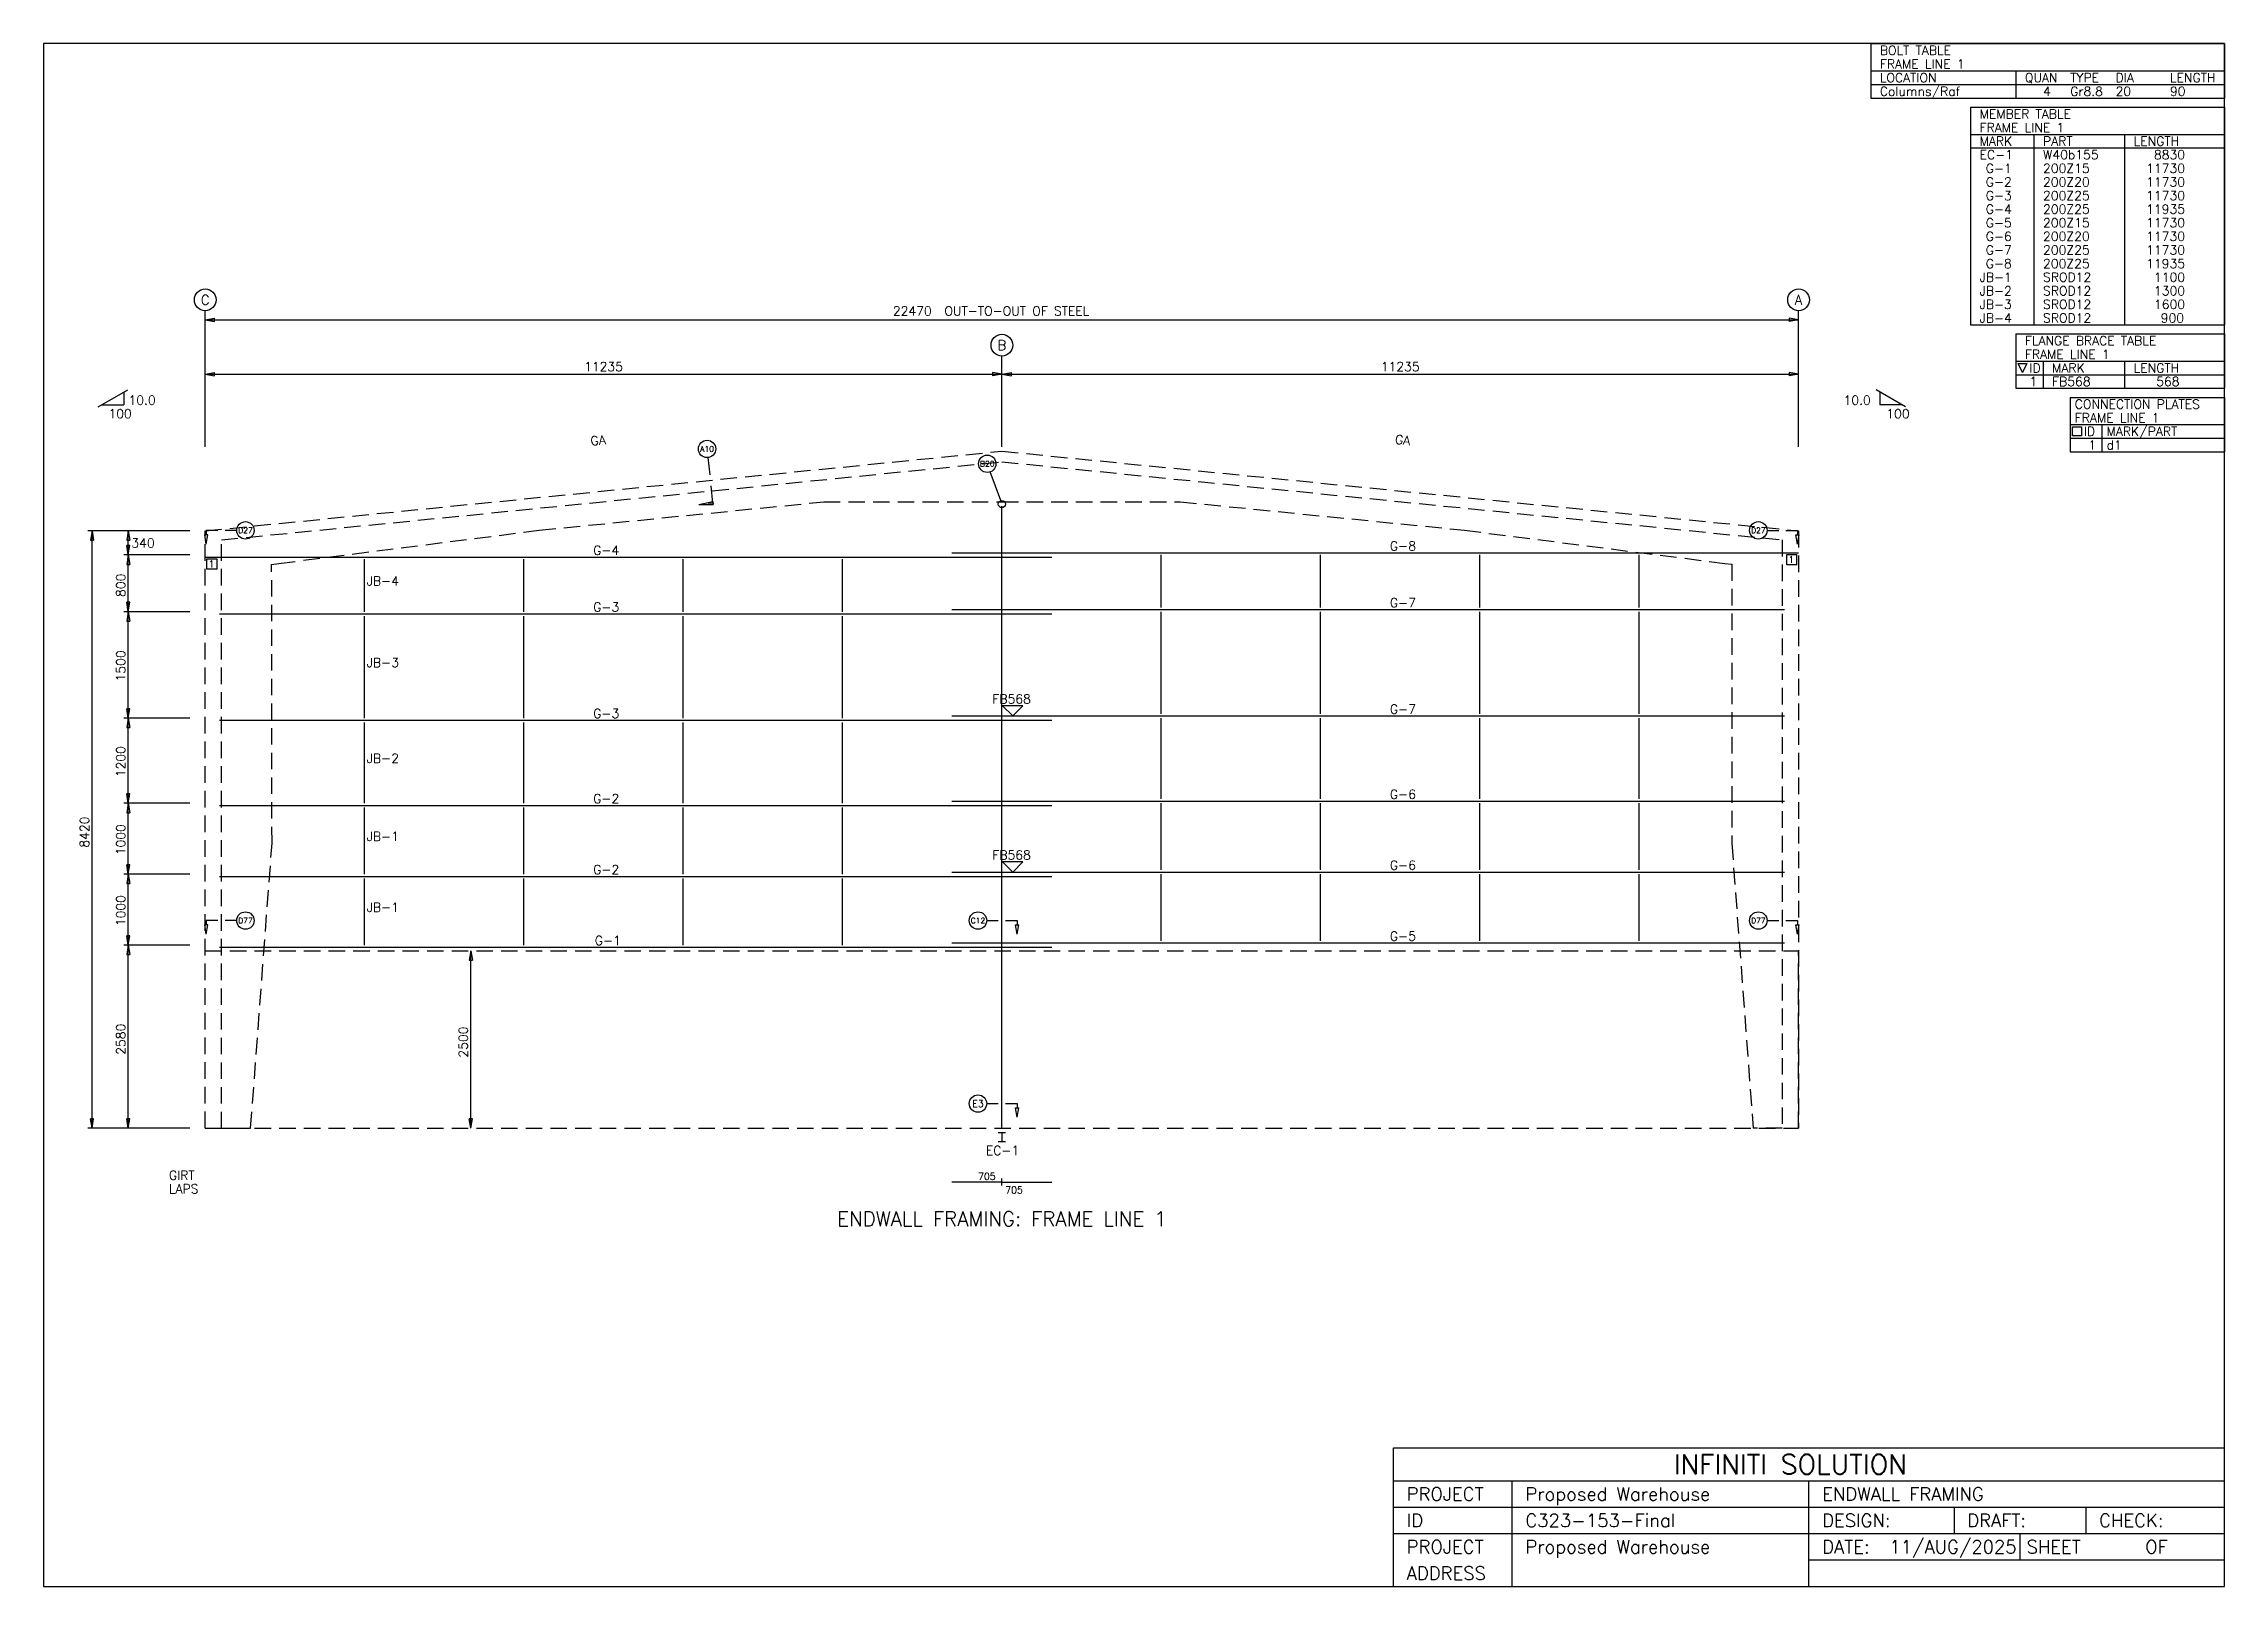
# Model space of a CAD drawing. Extents: x 0 to 30754, y 0 to 21747.
import ezdxf
from ezdxf.enums import TextEntityAlignment as Align

# ---------------------------------------------------------------- set-up
doc = ezdxf.new("R2010")
doc.units = 0
doc.linetypes.add('CONTIN', pattern=[0])
doc.linetypes.add('DASHED', pattern=[347.78, 232.48, -115.3])
doc.layers.get('0').update_dxf_attribs({"linetype": 'CONTIN'})
for name, color, linetype in [('1', 7, 'CONTIN'), ('10', 10, 'CONTIN'), ('11', 7, 'CONTIN'), ('12', 6, 'CONTIN'), ('13', 1, 'CONTIN'), ('14', 7, 'CONTIN'), ('15', 7, 'CONTIN'), ('2', 6, 'CONTIN'), ('22', 7, 'CONTIN'), ('26', 7, 'CONTIN'), ('3', 7, 'CONTIN'), ('4', 7, 'CONTIN'), ('5', 5, 'DASHED'), ('7', 7, 'CONTIN')]:
    doc.layers.add(name, color=color, linetype=linetype)
doc.styles.add('SIMPLEX', font='SIMPLEX')

# ---------------------------------------------------------------- blocks, each defined once
blk = doc.blocks.new('WCOL')
for p, q in [((-10.2, 0), (10.2, 0)), ((0, 0), (0, -25.4)), ((-10.2, -25.4), (10.2, -25.4))]:
    blk.add_line(p, q)
blk = doc.blocks.new('MARKER')
for p, q in [((25.4, 25.4), (-25.4, 25.4)), ((-25.4, 25.4), (0, 0)), ((0, 0), (25.4, 25.4))]:
    blk.add_line(p, q)
blk = doc.blocks.new('ARROW')
for p, q in [((0, 0), (-133, 22)), ((-133, 22), (-133, -22)), ((0, 0), (-133, -22))]:
    blk.add_line(p, q)
blk = doc.blocks.new('ARROWP')
for p, q in [((0, 0), (-133, 22)), ((-133, 22), (-133, -22)), ((0, 0), (-133, -22))]:
    blk.add_line(p, q)
blk = doc.blocks.new('CUTSEC')
at = {"layer": '7'}
for p, q in [((-215, 0), (-51, 0)), ((51, 0), (215, 0)), ((215, 0), (215, 61))]:
    blk.add_line(p, q, dxfattribs=at)
at = {"layer": '7', "rotation": 90}
blk.add_blockref('ARROWP', (215, 194), dxfattribs=at)
blk = doc.blocks.new('EW1FRM')
at = {"layer": '1'}
for p, q in [((0, 8049.3125), (11940, 8049.3125)), ((2247.00073, 7279.99951), (2247.00073, 8018.62549)), ((4493.99902, 7279.99951), (4493.99902, 8018.62549)), ((6740.99951, 7279.99951), (6740.99951, 8018.62549)), ((8988.00098, 7279.99951), (8988.00098, 8018.62549)), ((10530.001, 8110.68652), (22470, 8110.68652)), ((13482.002, 7341.37402), (13482.002, 8079.99951)), ((15728.998, 7341.37402), (15728.998, 8079.99951)), ((17976, 7341.37402), (17976, 8079.99951)), ((20223, 7341.37402), (20223, 8079.99951)), ((200, 7249.3125), (11940, 7249.3125)), ((2247.00073, 5780), (2247.00073, 7218.62549)), ((4493.99902, 5780), (4493.99902, 7218.62549)), ((6740.99951, 5780), (6740.99951, 7218.62549)), ((8988.00098, 5780), (8988.00098, 7218.62549)), ((10530.001, 7310.68652), (22270, 7310.68652)), ((13482.002, 5841.37451), (13482.002, 7279.99951)), ((15728.998, 5841.37451), (15728.998, 7279.99951)), ((17976, 5841.37451), (17976, 7279.99951)), ((20223, 5841.37451), (20223, 7279.99951)), ((200, 5749.31201), (11940, 5749.31201)), ((2247.00073, 4580), (2247.00073, 5718.62451)), ((4493.99902, 4580), (4493.99902, 5718.62451)), ((6740.99951, 4580), (6740.99951, 5718.62451)), ((8988.00098, 4580), (8988.00098, 5718.62451)), ((10530.001, 5810.6875), (22270, 5810.6875)), ((13482.002, 4641.375), (13482.002, 5780)), ((15728.998, 4641.375), (15728.998, 5780)), ((17976, 4641.375), (17976, 5780)), ((20223, 4641.375), (20223, 5780)), ((200, 4549.31201), (11940, 4549.31201)), ((2247.00073, 3580), (2247.00073, 4518.62451)), ((4493.99902, 3580), (4493.99902, 4518.62451)), ((6740.99951, 3580), (6740.99951, 4518.62451)), ((8988.00098, 3580), (8988.00098, 4518.62451)), ((10530.001, 4610.6875), (22270, 4610.6875)), ((13482.002, 3641.37524), (13482.002, 4580)), ((15728.998, 3641.37524), (15728.998, 4580)), ((17976, 3641.37524), (17976, 4580)), ((20223, 3641.37524), (20223, 4580)), ((200, 3549.31226), (11940, 3549.31226)), ((2247.00073, 2580), (2247.00073, 3518.62476)), ((4493.99902, 2580), (4493.99902, 3518.62476)), ((6740.99951, 2580), (6740.99951, 3518.62476)), ((8988.00098, 2580), (8988.00098, 3518.62476)), ((10530.001, 3610.68774), (22270, 3610.68774)), ((13482.002, 2641.37524), (13482.002, 3580)), ((15728.998, 2641.37524), (15728.998, 3580)), ((17976, 2641.37524), (17976, 3580)), ((20223, 2641.37524), (20223, 3580)), ((200, 2549.31226), (11940, 2549.31226)), ((10530.001, 2610.68774), (22270, 2610.68774))]:
    blk.add_line(p, q, dxfattribs=at)
at = {"layer": '12'}
for p, q in [((0, 9604.87598), (0, 11522.8516)), ((22470, 9604.87598), (22470, 11522.8516)), ((11235, 9604.87598), (11235, 10883.5264)), ((-1145.6709, 8420), (-1657.1312, 8420)), ((-214.81329, 8420), (-1145.6709, 8420)), ((-1084.2958, 8420), (-1084.2958, 8420)), ((-214.81329, 8079.99951), (-1145.6709, 8079.99951)), ((-1084.2958, 8079.99951), (-1084.2958, 8079.99951)), ((-1084.2958, 8079.99951), (-1084.2958, 8079.99951)), ((-214.81329, 7279.99951), (-1145.6709, 7279.99951)), ((-1084.2958, 7279.99951), (-1084.2958, 7279.99951)), ((-1084.2958, 7279.99951), (-1084.2958, 7279.99951)), ((-214.81329, 5780), (-1145.6709, 5780)), ((-1084.2958, 5780), (-1084.2958, 5780)), ((-1084.2958, 5780), (-1084.2958, 5780)), ((-214.81329, 4580), (-1145.6709, 4580)), ((-1084.2958, 4580), (-1084.2958, 4580)), ((-1084.2958, 4580), (-1084.2958, 4580)), ((-214.81329, 3580), (-1145.6709, 3580)), ((-1084.2958, 3580), (-1084.2958, 3580)), ((-1084.2958, 3580), (-1084.2958, 3580)), ((-214.81329, 2580), (-1145.6709, 2580)), ((-1084.2958, 2580), (-1084.2958, 2580)), ((-1084.2957, 2580), (-1084.2957, 2580)), ((-1145.6709, 0), (-1657.1312, 0)), ((-214.81329, 0), (-1145.6709, 0)), ((-1084.2958, 0), (-1084.2958, 0))]:
    blk.add_line(p, q, dxfattribs=at)
at = {"layer": '13'}
for centre in [(0, 11676.2891), (22470, 11676.2891), (11235, 11036.9639)]:
    blk.add_circle(centre, 153.438065, dxfattribs=at)
at = {"layer": '2'}
for p, q in [((0, 11394.9863), (22470, 11394.9863)), ((0, 10627.7959), (22470, 10627.7959)), ((-1508.8795, 10167.4814), (-1092.5186, 10407.8682)), ((-1455.7271, 10198.1699), (-1145.6709, 10198.1699)), ((-1145.6709, 10377.1807), (-1145.6709, 10198.1699)), ((23978.8809, 10167.4814), (23562.5195, 10407.8682)), ((23615.6719, 10377.1807), (23615.6719, 10198.1699)), ((23925.7285, 10198.1699), (23615.6719, 10198.1699)), ((-1595.7561, 0), (-1595.7561, 8420)), ((-1084.2958, 8079.99951), (-1084.2958, 8420)), ((-1084.2958, 7279.99951), (-1084.2958, 8079.99951)), ((-1084.2958, 5780), (-1084.2958, 7279.99951)), ((-1084.2958, 4580), (-1084.2958, 5780)), ((-1084.2958, 3580), (-1084.2958, 4580)), ((-1084.2958, 2580), (-1084.2958, 3580)), ((-1084.2958, 0), (-1084.2957, 2580)), ((3745, 0), (3745, 2500)), ((11235, -759.51837), (10530.001, -759.51837)), ((11235, -807.46783), (11235, -711.56903)), ((11235, -807.46783), (11235, -711.56903)), ((11235, -759.51837), (11940, -759.51837))]:
    blk.add_line(p, q, dxfattribs=at)
at = {"layer": '3'}
for p, q in [((23.974699, 7881.48975), (23.974699, 8025.3374)), ((23.974699, 8025.3374), (167.822891, 8025.3374)), ((167.822891, 7881.48975), (167.822891, 8025.3374)), ((22302.1758, 7942.86475), (22302.1758, 8086.7124)), ((22302.1758, 8086.7124), (22446.0273, 8086.7124)), ((22446.0273, 7942.86475), (22446.0273, 8086.7124)), ((167.822891, 7881.48975), (23.974699, 7881.48975)), ((22446.0273, 7942.86475), (22302.1758, 7942.86475))]:
    blk.add_line(p, q, dxfattribs=at)
at = {"layer": '4'}
blk.add_line((11235, 0), (11235, 8767.3457), dxfattribs=at)
at = {"layer": '5'}
for p, q in [((0, 8420), (11235, 9543.5)), ((11235, 9543.5), (22470, 8420)), ((229.999954, 8292.25195), (11235, 9392.75195)), ((11235, 9392.75195), (22240, 8292.25195)), ((4711, 8428.7998), (8722.5, 8830)), ((8722.5, 8830), (11235, 8830)), ((11235, 8830), (13746.998, 8830)), ((13746.998, 8830), (17758.8008, 8428.7998)), ((0, 0), (0, 8420)), ((1039.59998, 7960.7002), (4711, 8428.7998)), ((17758.8008, 8428.7998), (21430.4004, 7960.7002)), ((22470, 8420), (22470, 0)), ((230.000015, -0.4), (229.999954, 8292.25195)), ((22240, 8292.25195), (22240, -0.4)), ((936.799988, 7944.7002), (1039.59998, 7960.7002)), ((942.000061, 4016.00024), (936.799988, 7944.7002)), ((1039.59998, 7960.7002), (1039.59998, 7960.7002)), ((21430.4004, 7960.7002), (21430.1992, 7960.7002)), ((21430.1992, 7960.7002), (21528, 7949.6001)), ((21528, 7949.6001), (21528, 4015.6001)), ((640.799988, -0.4), (942.000061, 4016.00024)), ((21528, 4015.6001), (21829.1992, -0.4)), ((0, 0), (0, 2500)), ((0, 2500), (22470, 2500)), ((22470, 0), (22470, 2500)), ((0, 0), (22470, 0)), ((230.000015, -0.4), (640.799988, -0.4)), ((22240, -0.4), (21829.1992, -0.4))]:
    blk.add_line(p, q, dxfattribs=at)
at = {"layer": '7'}
blk.add_line((11217.5088, 8846.0957), (11070.5811, 9249.81738), dxfattribs=at)
for centre, radius in [((7077.28955, 9574.91895), 122.75045), ((11028.6016, 9365.16602), 122.75045), ((11235, 8798.0332), 51.146023), ((567.563721, 8426.75488), 122.75045), ((21902.4355, 8426.75488), 122.75045), ((567.563721, 2926.75513), 122.75045), ((10897.4365, 2926.75513), 122.75045), ((21902.4355, 2926.75513), 122.75045), ((10897.4365, 346.754883), 122.75045)]:
    blk.add_circle(centre, radius, dxfattribs=at)
at = {"layer": '10', "xscale": 5.03405762, "yscale": 5.03405762, "zscale": 5.03405762}
blk.add_blockref('WCOL', (11235, -61.375225), dxfattribs=at)
at = {"layer": '2'}
for p, rotation in [((0, 11394.9863), 180), ((0, 10627.7959), 180), ((11235, 10627.7959), 180), ((-1595.7561, 8420), 90), ((-1084.2958, 8420), 90), ((-1084.2958, 8079.99951), 270), ((-1084.2958, 8079.99951), 90), ((-1084.2958, 7279.99951), 270), ((-1084.2958, 7279.99951), 90), ((-1084.2958, 5780), 270), ((-1084.2958, 5780), 90), ((-1084.2958, 4580), 270), ((-1084.2958, 4580), 90), ((-1084.2958, 3580), 270), ((-1084.2958, 3580), 90), ((-1084.2958, 2580), 270), ((-1084.2957, 2580), 90), ((3745, 2500), 90), ((-1595.7561, 0), 270), ((-1084.2958, 0), 270), ((3745, 0), 270)]:
    blk.add_blockref('ARROW', p, dxfattribs=dict(at, rotation=rotation))
for p in [(22470, 11394.9863), (11235, 10627.7959), (22470, 10627.7959)]:
    blk.add_blockref('ARROW', p, dxfattribs=at)
at = {"layer": '3', "xscale": 5.66331436, "yscale": 5.66331436, "zscale": 5.66331436}
for p in [(11388.4385, 5810.6875), (11388.4385, 3610.68774)]:
    blk.add_blockref('MARKER', p, dxfattribs=at)
at = {"layer": '7', "xscale": 1.5, "yscale": -1, "zscale": -1, "rotation": -84.289}
blk.add_blockref('CUTSEC', (7121.57715, 9132.1582), dxfattribs=at)
at = {"layer": '7', "xscale": -1, "yscale": -1, "zscale": -1}
for p in [(229.999954, 8426.75488), (229.999985, 2926.75513)]:
    blk.add_blockref('CUTSEC', p, dxfattribs=at)
at = {"layer": '7', "yscale": -1, "zscale": -1}
for p in [(22240, 8426.75488), (11235, 2926.75513), (22240, 2926.75513), (11235, 346.754883)]:
    blk.add_blockref('CUTSEC', p, dxfattribs=at)
at = {"layer": '11', "style": 'SIMPLEX'}
for s, height, p in [('22470', 127.865059, (9697.42285, 11456.3613)), ('11235', 127.865059, (5342.59033, 10670.418)), ('11235', 127.865059, (16577.5898, 10670.418)), ('10.0', 127.865059, (-1081.7384, 10198.1699)), ('10.0', 127.865059, (23104.2109, 10198.1699)), ('100', 127.865059, (-1364.6315, 10006.3721)), ('100', 127.865059, (23706.7676, 10006.3721)), ('340', 127.865059, (-1041.6741, 8186.06787)), ('705', 95.8987961, (10899.3545, -727.55219)), ('705', 95.8987961, (11282.9502, -919.34973))]:
    blk.add_text(s, height=height, dxfattribs=at).set_placement(p)
for s, p in [('800', (-1126.9175, 7488.20166)), ('1500', (-1126.9175, 6296.646)), ('1200', (-1126.9175, 4946.646)), ('8420', (-1638.3774, 3954.26978)), ('1000', (-1126.9175, 3846.64648)), ('1000', (-1126.9175, 2846.64648)), ('2580', (-1126.9175, 1034.2699)), ('2500', (3702.37817, 994.269897))]:
    blk.add_text(s, height=127.865059, rotation=90, dxfattribs=at).set_placement(p)
at = {"layer": '13', "style": 'SIMPLEX'}
for s, p in [('C', (0, 11607.2422)), ('A', (22470, 11607.2422)), ('B', (11235, 10967.917))]:
    blk.add_text(s, height=138.094254, dxfattribs=at).set_placement(p, align=Align.CENTER)
at = {"layer": '15', "style": 'SIMPLEX'}
blk.add_text(' OUT-TO-OUT OF STEEL', height=127.865059, dxfattribs=at).set_placement((10336.748, 11456.3613))
blk.add_text('ENDWALL FRAMING: FRAME LINE 1', height=204.584091, dxfattribs=at).set_placement((11235, -1379.6641), align=Align.CENTER)
at = {"layer": '2', "style": 'SIMPLEX'}
for s, p in [('GIRT', (-511.46024, -727.55219)), ('LAPS', (-511.46024, -919.34973))]:
    blk.add_text(s, height=127.865059, dxfattribs=at).set_placement(p)
at = {"layer": '3', "style": 'SIMPLEX'}
for rotation, p in [(5.711, (5440.48242, 9622.05176)), (-5.711, (16775.0566, 9647.49902))]:
    blk.add_text('GA', height=127.865059, rotation=rotation, dxfattribs=at).set_placement(p)
for s, height, p in [('1', 95.898796, (47.949398, 7905.46484)), (' G-4', 127.865059, (5384.14551, 8081.27881)), (' G-8', 127.865059, (16619.1465, 8142.65332)), ('1', 95.898796, (22326.1523, 7966.83887)), ('JB-4', 127.865059, (2277.68848, 7649.31348)), (' G-3', 127.865059, (5384.14551, 7281.27881)), (' G-7', 127.865059, (16619.1465, 7342.65332)), ('JB-3', 127.865059, (2277.68848, 6499.3125)), (' G-3', 127.865059, (5384.14551, 5781.27832)), ('FB568', 127.865059, (11100.7412, 5986.50195)), (' G-7', 127.865059, (16619.1465, 5842.6543)), ('JB-2', 127.865059, (2277.68848, 5149.31201)), (' G-2', 127.865059, (5384.14551, 4581.27832)), (' G-6', 127.865059, (16619.1465, 4642.65381)), ('JB-1', 127.865059, (2277.68848, 4049.31274)), (' G-2', 127.865059, (5384.14551, 3581.27881)), ('FB568', 127.865059, (11100.7412, 3786.5022)), (' G-6', 127.865059, (16619.1465, 3642.65405)), ('JB-1', 127.865059, (2277.68848, 3049.31226)), (' G-5', 127.865059, (16619.1465, 2642.65405)), (' G-1', 127.865059, (5406.52246, 2581.27856)), ('EC-1', 127.865059, (11008.0391, -378.48056))]:
    blk.add_text(s, height=height, dxfattribs=at).set_placement(p)
at = {"layer": '7', "style": 'SIMPLEX'}
for s, height, p in [('A10', 78.5602875, (7077.28955, 9574.91895)), ('B20', 78.5602875, (11028.6016, 9365.16602)), ('D27', 78.5602875, (567.563721, 8426.75488)), ('D27', 78.5602875, (21902.4355, 8426.75488)), ('D77', 78.5602875, (567.563721, 2926.75513)), ('C12', 78.5602875, (10897.4365, 2926.75513)), ('D77', 78.5602875, (21902.4355, 2926.75513)), ('E3', 98.2003632, (10897.4365, 346.754883))]:
    blk.add_text(s, height=height, dxfattribs=at).set_placement(p, align=Align.MIDDLE_CENTER)
blk = doc.blocks.new('EW1TBL')
for p, q in [((-3580.2217, 0), (0, 0)), ((-3580.2217, 0), (-3580.2217, -3068.7615)), ((0, 0), (0, -3068.7615)), ((-3580.2217, -383.59521), (0, -383.59521)), ((-3580.2217, -383.59521), (-3580.2217, -575.39276)), ((-3580.2217, -575.39276), (-3580.2217, -3068.7615)), ((-3580.2217, -575.39276), (0, -575.39276)), ((-2685.1663, -383.59521), (-2685.1663, -575.39276)), ((-2685.1663, -575.39276), (-2685.1663, -3068.7615)), ((-1406.5156, -383.59521), (-1406.5156, -575.39276)), ((-1406.5156, -575.39276), (-1406.5156, -3068.7615)), ((-3580.2217, -3068.7615), (0, -3068.7615))]:
    blk.add_line(p, q)
at = {"layer": '14', "style": 'SIMPLEX'}
for s, p in [('MEMBER TABLE', (-3452.3567, -159.83133)), ('FRAME LINE 1', (-3452.3567, -351.62891)), ('MARK', (-3452.3567, -543.42651)), ('PART', (-2557.3013, -543.42651)), ('LENGTH', (-1278.6506, -543.42651))]:
    blk.add_text(s, height=127.865059, dxfattribs=at).set_placement(p)
at = {"layer": '26', "style": 'SIMPLEX'}
for s, p in [('EC-1', (-3452.3567, -735.22418)), ('W40b155', (-2557.3013, -735.22418)), ('   8830', (-1278.6506, -735.22418)), (' G-1', (-3452.3567, -927.02167)), ('200Z15', (-2557.3013, -927.02167)), ('  11730', (-1278.6506, -927.02167)), (' G-2', (-3452.3567, -1118.8193)), (' G-3', (-3452.3567, -1310.6168)), ('200Z20', (-2557.3013, -1118.8193)), ('200Z25', (-2557.3013, -1310.6168)), ('  11730', (-1278.6506, -1118.8193)), ('  11730', (-1278.6506, -1310.6168)), (' G-4', (-3452.3567, -1502.4144)), ('200Z25', (-2557.3013, -1502.4144)), ('  11935', (-1278.6506, -1502.4144)), (' G-5', (-3452.3567, -1694.212)), (' G-6', (-3452.3567, -1886.0096)), ('200Z15', (-2557.3013, -1694.212)), ('200Z20', (-2557.3013, -1886.0096)), ('  11730', (-1278.6506, -1694.212)), ('  11730', (-1278.6506, -1886.0096)), (' G-7', (-3452.3567, -2077.8071)), (' G-8', (-3452.3567, -2269.6047)), ('200Z25', (-2557.3013, -2077.8071)), ('200Z25', (-2557.3013, -2269.6047)), ('  11730', (-1278.6506, -2077.8071)), ('  11935', (-1278.6506, -2269.6047)), ('JB-1', (-3452.3567, -2461.4023)), ('SROD12', (-2557.3013, -2461.4023)), ('   1100', (-1278.6506, -2461.4023)), ('JB-2', (-3452.3567, -2653.2)), ('JB-3', (-3452.3567, -2844.9976)), ('SROD12', (-2557.3013, -2653.2)), ('SROD12', (-2557.3013, -2844.9976)), ('   1300', (-1278.6506, -2653.2)), ('   1600', (-1278.6506, -2844.9976)), ('JB-4', (-3452.3567, -3036.7952)), ('SROD12', (-2557.3013, -3036.7952)), ('    900', (-1278.6506, -3036.7952))]:
    blk.add_text(s, height=127.865059, dxfattribs=at).set_placement(p)
blk = doc.blocks.new('EW1BLT')
for p, q in [((-4986.7373, 0), (0, 0)), ((-4986.7373, 0), (-4986.7373, -767.19043)), ((0, 0), (0, -767.19043)), ((-4986.7373, -383.59521), (0, -383.59521)), ((-4986.7373, -575.39276), (0, -575.39276)), ((-2940.8965, -383.59521), (-2940.8965, -575.39276)), ((-2940.8965, -575.39276), (-2940.8965, -767.19043)), ((-4986.7373, -767.19043), (0, -767.19043))]:
    blk.add_line(p, q)
at = {"layer": '14', "style": 'SIMPLEX'}
for s, p in [('BOLT TABLE', (-4858.8726, -159.83133)), ('FRAME LINE 1', (-4858.8726, -351.62891)), ('LOCATION', (-4858.8726, -543.42651)), ('QUAN', (-2813.0313, -543.42651)), ('TYPE', (-2173.7061, -543.42651)), ('DIA', (-1534.3807, -543.42651)), ('LENGTH', (-767.19043, -543.42651))]:
    blk.add_text(s, height=127.865059, dxfattribs=at).set_placement(p)
at = {"layer": '26', "style": 'SIMPLEX'}
for s, height, p in [('Columns/Raf', 127.865059, (-4858.8726, -735.22418)), ('4', 127.86506, (-2557.3013, -735.22418)), ('Gr8.8', 127.865059, (-2173.7061, -735.22418)), ('20', 127.865059, (-1534.3807, -735.22418)), ('90', 127.865059, (-767.19043, -735.22418))]:
    blk.add_text(s, height=height, dxfattribs=at).set_placement(p)
blk = doc.blocks.new('EW1CLT')
for p, q in [((-2173.7061, 0), (0, 0)), ((-2173.7061, 0), (-2173.7061, -767.19043)), ((0, 0), (0, -767.19043)), ((-2173.7061, -383.59521), (0, -383.59521)), ((-2173.7061, -575.39276), (0, -575.39276)), ((-1726.1783, -383.59521), (-1726.1783, -767.19043)), ((-2173.7061, -767.19043), (0, -767.19043))]:
    blk.add_line(p, q)
at = {"layer": '14'}
for p, q in [((-2141.7397, -415.56149), (-2013.8748, -415.56149)), ((-2141.7397, -543.42651), (-2141.7397, -415.56149)), ((-2013.8748, -543.42651), (-2141.7397, -543.42651)), ((-2013.8748, -415.56149), (-2013.8748, -543.42651))]:
    blk.add_line(p, q, dxfattribs=at)
at = {"layer": '14', "style": 'SIMPLEX'}
for s, p in [('CONNECTION PLATES', (-2109.7734, -159.83133)), ('FRAME LINE 1', (-2109.7734, -351.62891)), ('ID', (-1981.9084, -543.42651)), ('MARK/PART', (-1662.2458, -543.42651))]:
    blk.add_text(s, height=127.865059, dxfattribs=at).set_placement(p)
at = {"layer": '26', "style": 'SIMPLEX'}
for s, height, p in [('1', 127.86506, (-1917.976, -735.22418)), ('d1', 127.865059, (-1662.2458, -735.22418))]:
    blk.add_text(s, height=height, dxfattribs=at).set_placement(p)
blk = doc.blocks.new('EW1BRACE')
for p, q in [((-2940.8965, 0), (-2940.8965, -767.19043)), ((-2940.8965, 0), (0, 0)), ((0, 0), (0, -767.19043)), ((-2940.8965, -383.59521), (0, -383.59521)), ((-2940.8965, -575.39276), (0, -575.39276)), ((-2557.3013, -383.59521), (-2557.3013, -767.19043)), ((-1406.5156, -383.59521), (-1406.5156, -767.19043)), ((-2940.8965, -767.19043), (0, -767.19043))]:
    blk.add_line(p, q)
at = {"layer": '14'}
for p, q in [((-2844.9976, -543.42651), (-2908.9302, -415.56149)), ((-2908.9302, -415.56149), (-2781.0652, -415.56149)), ((-2844.9976, -543.42651), (-2781.0652, -415.56149))]:
    blk.add_line(p, q, dxfattribs=at)
at = {"layer": '14', "style": 'SIMPLEX'}
for s, p in [('FLANGE BRACE TABLE', (-2813.0313, -159.83133)), ('FRAME LINE 1', (-2813.0313, -351.62891)), ('ID', (-2749.0989, -543.42651)), ('MARK', (-2429.4363, -543.42651)), ('LENGTH', (-1278.6506, -543.42651))]:
    blk.add_text(s, height=127.865059, dxfattribs=at).set_placement(p)
at = {"layer": '26', "style": 'SIMPLEX'}
for s, height, p in [('1', 127.86506, (-2749.0989, -735.22418)), ('FB568', 127.865059, (-2429.4363, -735.22418)), ('    568', 127.865059, (-1342.5831, -735.22418))]:
    blk.add_text(s, height=height, dxfattribs=at).set_placement(p)

msp = doc.modelspace()

# ---------------------------------------------------------------- linework, layer by layer
for p, q in [((19036.4258, 0), (19036.4258, 1952.84827)), ((19036.4258, 1952.84827), (30753.5137, 1952.84827)), ((30753.5137, 0), (30753.5137, 1952.84827)), ((19036.4258, 1487.88428), (30753.5137, 1487.88428)), ((20710.2949, 0), (20710.2949, 1487.88428)), ((24894.9707, 0), (24894.9707, 1487.88428)), ((19036.4258, 1115.91333), (30753.5137, 1115.91333)), ((26940.8105, 1115.91333), (26940.8105, 743.9422)), ((28800.666, 1115.91333), (28800.666, 743.9422)), ((19036.4258, 743.9422), (30753.5137, 743.9422)), ((27870.7383, 743.9422), (27870.7383, 371.9711)), ((24894.9707, 371.9711), (30753.5137, 371.9711)), ((19036.4258, 0), (30753.5137, 0))]:
    msp.add_line(p, q)
at = {"layer": '22'}
for p, q in [((30753.5137, 21747.1289), (0, 21747.1289)), ((0, 21747.1289), (0, 0)), ((30753.5137, 0), (30753.5137, 21747.1289)), ((0, 0), (30753.5137, 0))]:
    msp.add_line(p, q, dxfattribs=at)

# ---------------------------------------------------------------- block references
for name, p in [('EW1BLT', (30753.5137, 21747.1289)), ('EW1TBL', (30753.5137, 20852.0742)), ('EW1FRM', (2278.97461, 6459.17627)), ('EW1BRACE', (30753.5137, 17655.4473)), ('EW1CLT', (30753.5137, 16760.3926))]:
    msp.add_blockref(name, p)

# ---------------------------------------------------------------- texts
at = {"layer": '14', "style": 'SIMPLEX'}
for s, height, p in [('INFINITI SOLUTION', 278.978333, (22988.6172, 1580.87708)), ('PROJECT', 185.98555, (19222.4102, 1208.90613)), ('Proposed Warehouse', 185.98555, (20896.2813, 1208.90613)), ('ENDWALL FRAMING', 185.98555, (25080.9551, 1208.90613)), ('ID', 185.98555, (19222.4102, 836.935059)), ('C323-153-Final', 185.98555, (20896.2813, 836.935059)), ('DESIGN:', 185.98555, (25080.9551, 836.935059)), ('DRAFT:', 185.98555, (27126.7969, 836.935059)), ('CHECK:', 185.98555, (28986.6523, 836.935059)), ('PROJECT', 185.98555, (19222.4102, 464.963898)), ('Proposed Warehouse', 185.98555, (20896.2813, 464.963898)), ('DATE:', 185.98555, (25080.9551, 464.963898)), ('11/AUG/2025', 185.98555, (26029.4805, 464.963898)), ('SHEET', 185.98555, (27963.7305, 464.963898)), ('OF', 185.98555, (29637.5996, 464.963898)), ('ADDRESS', 185.98555, (19222.4102, 92.992775))]:
    msp.add_text(s, height=height, dxfattribs=at).set_placement(p)

doc.saveas('drawing.dxf')
